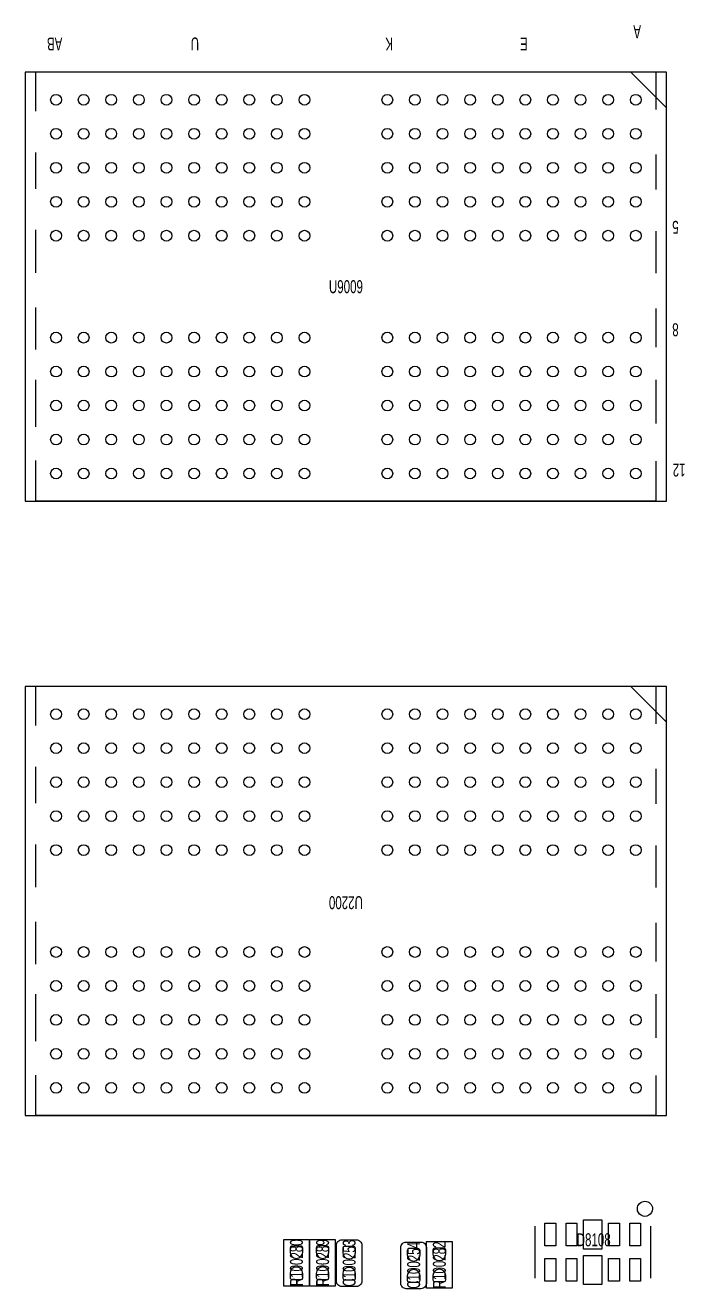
# Model space of a CAD drawing. Extents: x -30 to 128, y -44 to 82.
# Drawn here: x 65.08 to 80.61, y 12.66 to 42.41 of the extents above; entities that cross this region are included whole.
import ezdxf
from ezdxf.enums import TextEntityAlignment as Align

# ---------------------------------------------------------------- set-up
doc = ezdxf.new("R2010")
doc.units = 0
for name, color, linetype in [('PG_ASSEMBLY_TOP', 7, 'CONTINUOUS'), ('PG_SILKSCREEN_TOP', 7, 'CONTINUOUS'), ('PIN_TOP', 3, 'CONTINUOUS'), ('RD_ASSEMBLY_TOP', 70, 'CONTINUOUS'), ('RD_SILKSCREEN_TOP', 7, 'CONTINUOUS')]:
    doc.layers.add(name, color=color, linetype=linetype)

msp = doc.modelspace()

# ---------------------------------------------------------------- linework, layer by layer
at = {"layer": 'PG_ASSEMBLY_TOP'}
for points in [[(71.166228, 13.822172), (71.766176, 13.822172)], [(71.166228, 12.722352), (71.166228, 13.822172)], [(71.766176, 13.822172), (71.766176, 12.722352)], [(71.781416, 13.822426), (72.381364, 13.822426)], [(71.781416, 12.722606), (71.781416, 13.822426)], [(72.381364, 13.822426), (72.381364, 12.722606)], [(72.534018, 13.812012), (72.88022, 13.812012)], [(74.052176, 13.76045), (74.398378, 13.76045)], [(74.530712, 13.771118), (75.13066, 13.771118)], [(74.530712, 12.671298), (74.530712, 13.771118)], [(75.13066, 13.771118), (75.13066, 12.671298)], [(72.407018, 12.838938), (72.407018, 13.685012)], [(73.00722, 13.685012), (73.00722, 12.838938)], [(73.925176, 12.787376), (73.925176, 13.63345)], [(74.525378, 13.63345), (74.525378, 12.787376)], [(71.766176, 12.722352), (71.166228, 12.722352)], [(72.381364, 12.722606), (71.781416, 12.722606)], [(72.88022, 12.711938), (72.534018, 12.711938)], [(74.398378, 12.660376), (74.052176, 12.660376)], [(75.13066, 12.671298), (74.530712, 12.671298)]]:
    msp.add_lwpolyline(points, dxfattribs=at)
for points in [[(72.407018, 13.685012, -0.414214), (72.534018, 13.812012)], [(72.88022, 13.812012, -0.414214), (73.00722, 13.685012)], [(73.925176, 13.63345, -0.414214), (74.052176, 13.76045)], [(74.398378, 13.76045, -0.414214), (74.525378, 13.63345)], [(72.534018, 12.711938, -0.414214), (72.407018, 12.838938)], [(73.00722, 12.838938, -0.414214), (72.88022, 12.711938)], [(74.052176, 12.660376, -0.414214), (73.925176, 12.787376)], [(74.525378, 12.787376, -0.414214), (74.398378, 12.660376)]]:
    msp.add_lwpolyline(points, format="xyb", dxfattribs=at)
at = {"layer": 'PG_SILKSCREEN_TOP'}
for points in [[(80.180942, 41.308528), (65.08115, 41.308528), (65.08115, 31.208472), (80.180942, 31.208472), (80.180942, 41.308528)], [(65.331086, 40.392096), (65.331086, 41.308528)], [(80.180942, 40.469566), (79.34198, 41.308528)], [(79.931006, 41.308528), (79.931006, 40.431974)], [(65.331086, 38.565074), (65.331086, 39.420292)], [(79.931006, 39.372794), (79.931006, 38.54577)], [(65.331086, 36.582604), (65.331086, 37.59327)], [(79.931006, 37.564314), (79.931006, 36.573714)], [(65.331086, 34.774886), (65.331086, 35.766248)], [(79.931006, 35.747706), (79.931006, 34.834322)], [(65.331086, 32.95777), (65.331086, 34.065718)], [(79.931006, 34.06648), (79.931006, 33.036256)], [(79.931006, 31.208472), (65.331086, 31.208472), (65.331086, 32.160718)], [(79.931006, 32.151828), (79.931006, 31.208472)], [(80.180942, 26.840434), (65.08115, 26.840434), (65.08115, 16.740378), (80.180942, 16.740378), (80.180942, 26.840434)], [(65.331086, 25.924002), (65.331086, 26.840434)], [(80.180942, 26.001472), (79.34198, 26.840434)], [(79.931006, 26.840434), (79.931006, 25.96388)], [(65.331086, 24.09698), (65.331086, 24.952198)], [(79.931006, 24.9047), (79.931006, 24.077676)], [(65.331086, 22.11451), (65.331086, 23.125176)], [(79.931006, 23.09622), (79.931006, 22.10562)], [(65.331086, 20.306792), (65.331086, 21.298154)], [(79.931006, 21.279612), (79.931006, 20.366228)], [(65.331086, 18.489676), (65.331086, 19.597624)], [(79.931006, 19.598386), (79.931006, 18.568162)], [(79.931006, 16.740378), (65.331086, 16.740378), (65.331086, 17.692624)], [(79.931006, 17.683734), (79.931006, 16.740378)], [(77.080364, 14.133576), (77.080364, 12.906248)], [(77.088492, 12.906248), (77.088492, 14.133576)], [(79.799688, 14.133576), (79.799688, 12.906248)], [(79.807816, 12.906248), (79.807816, 14.133576)]]:
    msp.add_lwpolyline(points, dxfattribs=at)
msp.add_lwpolyline([(79.849726, 14.543024, -1.000079), (79.494126, 14.543024, -0.999921), (79.849726, 14.543024)], format="xyb", dxfattribs=at)
at = {"layer": 'PIN_TOP'}
for points in [[(77.571092, 14.203426), (77.571092, 13.670026), (77.317092, 13.670026), (77.317092, 14.203426)], [(78.070964, 14.203426), (78.070964, 13.670026), (77.816964, 13.670026), (77.816964, 14.203426)], [(78.65999, 14.279626), (78.65999, 13.593826), (78.22819, 13.593826), (78.22819, 14.279626)], [(79.071216, 14.203426), (79.071216, 13.670026), (78.817216, 13.670026), (78.817216, 14.203426)], [(79.571088, 14.203426), (79.571088, 13.670026), (79.317088, 13.670026), (79.317088, 14.203426)], [(78.65999, 13.445998), (78.65999, 12.760198), (78.22819, 12.760198), (78.22819, 13.445998)], [(77.571092, 13.369798), (77.571092, 12.836398), (77.317092, 12.836398), (77.317092, 13.369798)], [(78.070964, 13.369798), (78.070964, 12.836398), (77.816964, 12.836398), (77.816964, 13.369798)], [(79.071216, 13.369798), (79.071216, 12.836398), (78.817216, 12.836398), (78.817216, 13.369798)], [(79.571088, 13.369798), (79.571088, 12.836398), (79.317088, 12.836398), (79.317088, 13.369798)]]:
    msp.add_lwpolyline(points, close=True, dxfattribs=at)
for points in [[(71.616316, 13.522452), (71.616316, 13.624052, 0.375524), (71.567802, 13.66647), (71.351902, 13.66647, 0.365699), (71.316088, 13.624052), (71.316088, 13.522452, 0.999521)], [(72.231504, 13.522706), (72.231504, 13.624306, 0.375524), (72.18299, 13.666724), (71.96709, 13.666724, 0.365699), (71.931276, 13.624306), (71.931276, 13.522706, 0.999521)], [(72.85736, 13.512292), (72.85736, 13.613892, 0.375524), (72.808846, 13.65631), (72.592946, 13.65631, 0.365699), (72.557132, 13.613892), (72.557132, 13.512292, 0.999521)], [(74.375518, 13.46073), (74.375518, 13.56233, 0.375524), (74.327004, 13.604748), (74.111104, 13.604748, 0.365699), (74.07529, 13.56233), (74.07529, 13.46073, 0.999521)], [(74.9808, 13.471398), (74.9808, 13.572998, 0.375524), (74.932286, 13.615416), (74.716386, 13.615416, 0.365699), (74.680572, 13.572998), (74.680572, 13.471398, 0.999521)], [(71.316088, 13.022072), (71.316088, 12.920472, 0.375524), (71.364602, 12.878054), (71.580502, 12.878054, 0.365699), (71.616316, 12.920472), (71.616316, 13.022072, 0.999521)], [(71.931276, 13.022326), (71.931276, 12.920726, 0.375524), (71.97979, 12.878308), (72.19569, 12.878308, 0.365699), (72.231504, 12.920726), (72.231504, 13.022326, 0.999521)], [(72.557132, 13.011912), (72.557132, 12.910312, 0.375524), (72.605646, 12.867894), (72.821546, 12.867894, 0.365699), (72.85736, 12.910312), (72.85736, 13.011912, 0.999521)], [(74.07529, 12.96035), (74.07529, 12.85875, 0.375524), (74.123804, 12.816332), (74.339704, 12.816332, 0.365699), (74.375518, 12.85875), (74.375518, 12.96035, 0.999521)], [(74.680572, 12.971018), (74.680572, 12.869418, 0.375524), (74.729086, 12.827), (74.944986, 12.827, 0.365699), (74.9808, 12.869418), (74.9808, 12.971018, 0.999521)]]:
    msp.add_lwpolyline(points, format="xyb", close=True, dxfattribs=at)
for centre in [(65.806066, 40.658542), (66.456052, 40.658542), (67.106038, 40.658542), (67.756024, 40.658542), (68.40601, 40.658542), (69.055996, 40.658542), (69.705982, 40.658542), (70.355968, 40.658542), (71.005954, 40.658542), (71.65594, 40.658542), (73.606152, 40.658542), (74.256138, 40.658542), (74.906124, 40.658542), (75.55611, 40.658542), (76.206096, 40.658542), (76.856082, 40.658542), (77.506068, 40.658542), (78.156054, 40.658542), (78.80604, 40.658542), (79.456026, 40.658542), (65.806066, 39.858442), (66.456052, 39.858442), (67.106038, 39.858442), (67.756024, 39.858442), (68.40601, 39.858442), (69.055996, 39.858442), (69.705982, 39.858442), (70.355968, 39.858442), (71.005954, 39.858442), (71.65594, 39.858442), (73.606152, 39.858442), (74.256138, 39.858442), (74.906124, 39.858442), (75.55611, 39.858442), (76.206096, 39.858442), (76.856082, 39.858442), (77.506068, 39.858442), (78.156054, 39.858442), (78.80604, 39.858442), (79.456026, 39.858442), (65.806066, 39.058596), (66.456052, 39.058596), (67.106038, 39.058596), (67.756024, 39.058596), (68.40601, 39.058596), (69.055996, 39.058596), (69.705982, 39.058596), (70.355968, 39.058596), (71.005954, 39.058596), (71.65594, 39.058596), (73.606152, 39.058596), (74.256138, 39.058596), (74.906124, 39.058596), (75.55611, 39.058596), (76.206096, 39.058596), (76.856082, 39.058596), (77.506068, 39.058596), (78.156054, 39.058596), (78.80604, 39.058596), (79.456026, 39.058596), (65.806066, 38.258496), (66.456052, 38.258496), (67.106038, 38.258496), (67.756024, 38.258496), (68.40601, 38.258496), (69.055996, 38.258496), (69.705982, 38.258496), (70.355968, 38.258496), (71.005954, 38.258496), (71.65594, 38.258496), (73.606152, 38.258496), (74.256138, 38.258496), (74.906124, 38.258496), (75.55611, 38.258496), (76.206096, 38.258496), (76.856082, 38.258496), (77.506068, 38.258496), (78.156054, 38.258496), (78.80604, 38.258496), (79.456026, 38.258496), (65.806066, 37.458396), (66.456052, 37.458396), (67.106038, 37.458396), (67.756024, 37.458396), (68.40601, 37.458396), (69.055996, 37.458396), (69.705982, 37.458396), (70.355968, 37.458396), (71.005954, 37.458396), (71.65594, 37.458396), (73.606152, 37.458396), (74.256138, 37.458396), (74.906124, 37.458396), (75.55611, 37.458396), (76.206096, 37.458396), (76.856082, 37.458396), (77.506068, 37.458396), (78.156054, 37.458396), (78.80604, 37.458396), (79.456026, 37.458396), (65.806066, 35.058604), (66.456052, 35.058604), (67.106038, 35.058604), (67.756024, 35.058604), (68.40601, 35.058604), (69.055996, 35.058604), (69.705982, 35.058604), (70.355968, 35.058604), (71.005954, 35.058604), (71.65594, 35.058604), (73.606152, 35.058604), (74.256138, 35.058604), (74.906124, 35.058604), (75.55611, 35.058604), (76.206096, 35.058604), (76.856082, 35.058604), (77.506068, 35.058604), (78.156054, 35.058604), (78.80604, 35.058604), (79.456026, 35.058604), (65.806066, 34.258504), (66.456052, 34.258504), (67.106038, 34.258504), (67.756024, 34.258504), (68.40601, 34.258504), (69.055996, 34.258504), (69.705982, 34.258504), (70.355968, 34.258504), (71.005954, 34.258504), (71.65594, 34.258504), (73.606152, 34.258504), (74.256138, 34.258504), (74.906124, 34.258504), (75.55611, 34.258504), (76.206096, 34.258504), (76.856082, 34.258504), (77.506068, 34.258504), (78.156054, 34.258504), (78.80604, 34.258504), (79.456026, 34.258504), (65.806066, 33.458404), (66.456052, 33.458404), (67.106038, 33.458404), (67.756024, 33.458404), (68.40601, 33.458404), (69.055996, 33.458404), (69.705982, 33.458404), (70.355968, 33.458404), (71.005954, 33.458404), (71.65594, 33.458404), (73.606152, 33.458404), (74.256138, 33.458404), (74.906124, 33.458404), (75.55611, 33.458404), (76.206096, 33.458404), (76.856082, 33.458404), (77.506068, 33.458404), (78.156054, 33.458404), (78.80604, 33.458404), (79.456026, 33.458404), (65.806066, 32.658558), (66.456052, 32.658558), (67.106038, 32.658558), (67.756024, 32.658558), (68.40601, 32.658558), (69.055996, 32.658558), (69.705982, 32.658558), (70.355968, 32.658558), (71.005954, 32.658558), (71.65594, 32.658558), (73.606152, 32.658558), (74.256138, 32.658558), (74.906124, 32.658558), (75.55611, 32.658558), (76.206096, 32.658558), (76.856082, 32.658558), (77.506068, 32.658558), (78.156054, 32.658558), (78.80604, 32.658558), (79.456026, 32.658558), (65.806066, 31.858458), (66.456052, 31.858458), (67.106038, 31.858458), (67.756024, 31.858458), (68.40601, 31.858458), (69.055996, 31.858458), (69.705982, 31.858458), (70.355968, 31.858458), (71.005954, 31.858458), (71.65594, 31.858458), (73.606152, 31.858458), (74.256138, 31.858458), (74.906124, 31.858458), (75.55611, 31.858458), (76.206096, 31.858458), (76.856082, 31.858458), (77.506068, 31.858458), (78.156054, 31.858458), (78.80604, 31.858458), (79.456026, 31.858458), (65.806066, 26.190448), (66.456052, 26.190448), (67.106038, 26.190448), (67.756024, 26.190448), (68.40601, 26.190448), (69.055996, 26.190448), (69.705982, 26.190448), (70.355968, 26.190448), (71.005954, 26.190448), (71.65594, 26.190448), (73.606152, 26.190448), (74.256138, 26.190448), (74.906124, 26.190448), (75.55611, 26.190448), (76.206096, 26.190448), (76.856082, 26.190448), (77.506068, 26.190448), (78.156054, 26.190448), (78.80604, 26.190448), (79.456026, 26.190448), (65.806066, 25.390348), (66.456052, 25.390348), (67.106038, 25.390348), (67.756024, 25.390348), (68.40601, 25.390348), (69.055996, 25.390348), (69.705982, 25.390348), (70.355968, 25.390348), (71.005954, 25.390348), (71.65594, 25.390348), (73.606152, 25.390348), (74.256138, 25.390348), (74.906124, 25.390348), (75.55611, 25.390348), (76.206096, 25.390348), (76.856082, 25.390348), (77.506068, 25.390348), (78.156054, 25.390348), (78.80604, 25.390348), (79.456026, 25.390348), (65.806066, 24.590502), (66.456052, 24.590502), (67.106038, 24.590502), (67.756024, 24.590502), (68.40601, 24.590502), (69.055996, 24.590502), (69.705982, 24.590502), (70.355968, 24.590502), (71.005954, 24.590502), (71.65594, 24.590502), (73.606152, 24.590502), (74.256138, 24.590502), (74.906124, 24.590502), (75.55611, 24.590502), (76.206096, 24.590502), (76.856082, 24.590502), (77.506068, 24.590502), (78.156054, 24.590502), (78.80604, 24.590502), (79.456026, 24.590502), (65.806066, 23.790402), (66.456052, 23.790402), (67.106038, 23.790402), (67.756024, 23.790402), (68.40601, 23.790402), (69.055996, 23.790402), (69.705982, 23.790402), (70.355968, 23.790402), (71.005954, 23.790402), (71.65594, 23.790402), (73.606152, 23.790402), (74.256138, 23.790402), (74.906124, 23.790402), (75.55611, 23.790402), (76.206096, 23.790402), (76.856082, 23.790402), (77.506068, 23.790402), (78.156054, 23.790402), (78.80604, 23.790402), (79.456026, 23.790402), (65.806066, 22.990302), (66.456052, 22.990302), (67.106038, 22.990302), (67.756024, 22.990302), (68.40601, 22.990302), (69.055996, 22.990302), (69.705982, 22.990302), (70.355968, 22.990302), (71.005954, 22.990302), (71.65594, 22.990302), (73.606152, 22.990302), (74.256138, 22.990302), (74.906124, 22.990302), (75.55611, 22.990302), (76.206096, 22.990302), (76.856082, 22.990302), (77.506068, 22.990302), (78.156054, 22.990302), (78.80604, 22.990302), (79.456026, 22.990302), (65.806066, 20.59051), (66.456052, 20.59051), (67.106038, 20.59051), (67.756024, 20.59051), (68.40601, 20.59051), (69.055996, 20.59051), (69.705982, 20.59051), (70.355968, 20.59051), (71.005954, 20.59051), (71.65594, 20.59051), (73.606152, 20.59051), (74.256138, 20.59051), (74.906124, 20.59051), (75.55611, 20.59051), (76.206096, 20.59051), (76.856082, 20.59051), (77.506068, 20.59051), (78.156054, 20.59051), (78.80604, 20.59051), (79.456026, 20.59051), (65.806066, 19.79041), (66.456052, 19.79041), (67.106038, 19.79041), (67.756024, 19.79041), (68.40601, 19.79041), (69.055996, 19.79041), (69.705982, 19.79041), (70.355968, 19.79041), (71.005954, 19.79041), (71.65594, 19.79041), (73.606152, 19.79041), (74.256138, 19.79041), (74.906124, 19.79041), (75.55611, 19.79041), (76.206096, 19.79041), (76.856082, 19.79041), (77.506068, 19.79041), (78.156054, 19.79041), (78.80604, 19.79041), (79.456026, 19.79041), (65.806066, 18.99031), (66.456052, 18.99031), (67.106038, 18.99031), (67.756024, 18.99031), (68.40601, 18.99031), (69.055996, 18.99031), (69.705982, 18.99031), (70.355968, 18.99031), (71.005954, 18.99031), (71.65594, 18.99031), (73.606152, 18.99031), (74.256138, 18.99031), (74.906124, 18.99031), (75.55611, 18.99031), (76.206096, 18.99031), (76.856082, 18.99031), (77.506068, 18.99031), (78.156054, 18.99031), (78.80604, 18.99031), (79.456026, 18.99031), (65.806066, 18.190464), (66.456052, 18.190464), (67.106038, 18.190464), (67.756024, 18.190464), (68.40601, 18.190464), (69.055996, 18.190464), (69.705982, 18.190464), (70.355968, 18.190464), (71.005954, 18.190464), (71.65594, 18.190464), (73.606152, 18.190464), (74.256138, 18.190464), (74.906124, 18.190464), (75.55611, 18.190464), (76.206096, 18.190464), (76.856082, 18.190464), (77.506068, 18.190464), (78.156054, 18.190464), (78.80604, 18.190464), (79.456026, 18.190464), (65.806066, 17.390364), (66.456052, 17.390364), (67.106038, 17.390364), (67.756024, 17.390364), (68.40601, 17.390364), (69.055996, 17.390364), (69.705982, 17.390364), (70.355968, 17.390364), (71.005954, 17.390364), (71.65594, 17.390364), (73.606152, 17.390364), (74.256138, 17.390364), (74.906124, 17.390364), (75.55611, 17.390364), (76.206096, 17.390364), (76.856082, 17.390364), (77.506068, 17.390364), (78.156054, 17.390364), (78.80604, 17.390364), (79.456026, 17.390364)]:
    msp.add_circle(centre, 0.127, dxfattribs=at)

# ---------------------------------------------------------------- texts
at = {"layer": 'PG_SILKSCREEN_TOP', "width": 0.666667}
for s, p in [('A', (79.489046, 42.413936)), ('AB', (65.773046, 42.1259)), ('U', (69.075046, 42.1259)), ('K', (73.647046, 42.1259)), ('E', (76.822046, 42.1259))]:
    msp.add_text(s, height=0.3048, rotation=180, dxfattribs=at).set_placement(p, align=Align.CENTER)
for s, p in [('5', (80.314546, 37.8079)), ('8', (80.314546, 35.3949)), ('12', (80.327246, 32.0929))]:
    msp.add_text(s, height=0.3048, rotation=180, dxfattribs=at).set_placement(p, align=Align.RIGHT)
at = {"layer": 'RD_ASSEMBLY_TOP', "width": 0.666667}
for s, rotation, p in [('U2200', 180, (72.631046, 21.904706)), ('R100280', 90, (71.618602, 13.272262)), ('R100289', 90, (72.23379, 13.272516)), ('C100253', 90, (72.859392, 13.261848)), ('C100254', 90, (74.377804, 13.21054)), ('R100282', 90, (74.983086, 13.221208))]:
    msp.add_text(s, height=0.3048, rotation=rotation, dxfattribs=at).set_placement(p, align=Align.CENTER)
at = {"layer": 'RD_SILKSCREEN_TOP', "width": 0.666667}
for s, p in [('U9009', (72.631046, 36.1061)), ('D8108', (78.465172, 13.661136))]:
    msp.add_text(s, height=0.3048, dxfattribs=at).set_placement(p, align=Align.CENTER)

doc.saveas('drawing.dxf')
